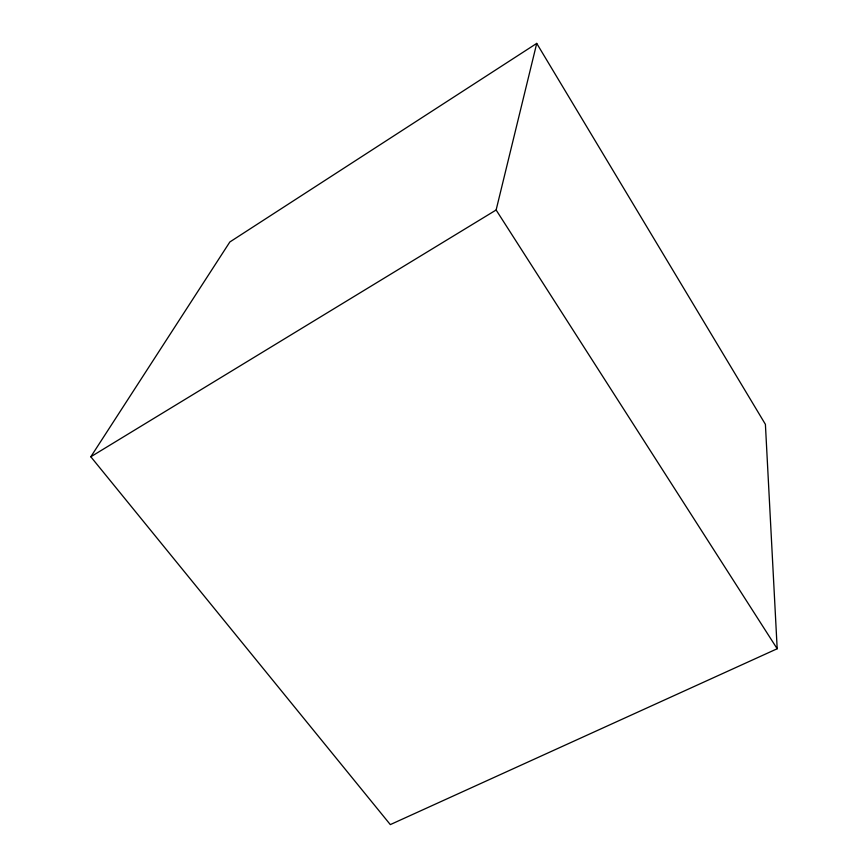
<?xml version="1.0" encoding="UTF-8"?>
<svg xmlns="http://www.w3.org/2000/svg" width="868" height="868" viewBox="0 0 868 868"><rect width="100%" height="100%" fill="white"/><g stroke="black" fill="none" stroke-linecap="round" stroke-linejoin="round"><path stroke-width="1.3" d="M90.814 456.774L496.127 210.002L536.728 43.4L765.402 424.333L777.185 648.754L390.318 824.6L90.814 456.774L229.846 241.977L536.728 43.4M496.127 210.002L777.185 648.754"/></g></svg>
